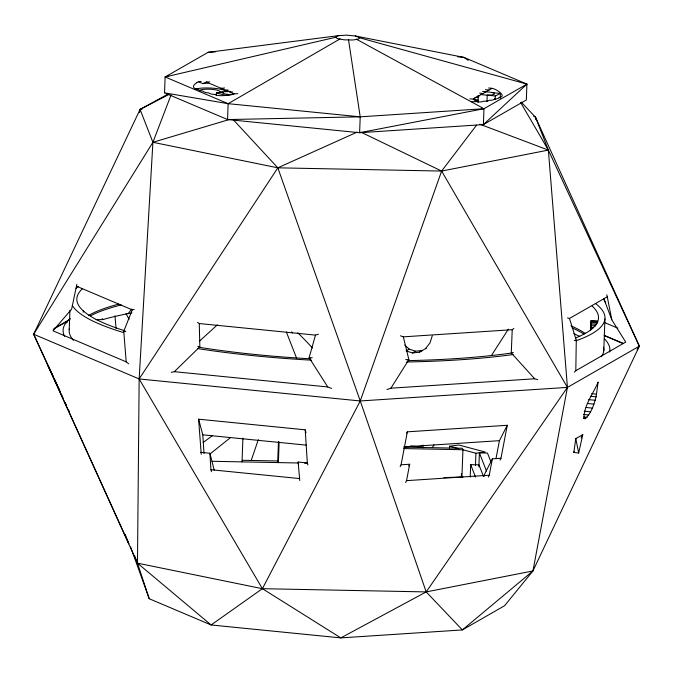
<?xml version="1.0" encoding="UTF-8"?>
<svg xmlns="http://www.w3.org/2000/svg" width="673" height="673" viewBox="0 0 673 673"><rect width="100%" height="100%" fill="white"/><g stroke="black" fill="none" stroke-linecap="round" stroke-linejoin="round"><path stroke-width="1.01" d="M535.498 119.323L535.515 117.228L521.222 102.103M128.636 363.815L126.188 361.838L52.982 330.805L71.624 309.151L76.848 284.275M574.279 372.135L575.81 370.697L576.281 340.168L569.476 318.464L567.507 317.892M591.382 329.29L591.029 320.878L590.465 330.283M69.226 329.728L69.942 310.253M164.54 92.849L165.121 76.966L208.075 52.343L338.67 35.627A11.382 0.505 -5 0 0 346.679 35.105A11.382 0.707 6.8 0 0 355.235 35.955L463.907 57.382L526.925 84.1L526.345 99.974L483.391 124.606L359.626 132.716L227.558 119.558L164.54 92.849L228.139 103.676L360.206 116.833L483.971 108.723L526.925 84.1L359.315 37.688A11.382 0.782 16 0 0 355.235 35.955M216.327 95.574L216.428 92.857L223.083 92.008M359.315 37.688A11.382 3.079 17.6 0 1 356.53 39.278A11.382 4.837 10 0 1 348.521 39.808A11.382 5.039 -3.1 0 1 339.966 38.958L228.139 103.676L227.558 119.558L360.206 116.833L359.626 132.716L483.971 108.723L483.391 124.606L526.925 84.1M242.036 461.88L242.911 438.098M279.135 441.917L278.378 462.595L277.747 460.98L278.471 441.337M422.981 447.89L423.081 445.139L419.834 446.838L410.547 445.863M449.547 448.277L449.623 446.233L458.86 444.996L485.157 452.02L475.92 453.249L462.772 449.741M461.35 475.845L461.426 473.8M461.922 477.3L462.931 449.732L462.359 448.277L404.212 447.133M478.049 102.447L478.318 95.356M470.225 477.09L470.679 464.664L478.957 464.824L483.441 476.282M486.991 101.463L487.218 95.112L495.294 95.995L500.401 93.471L500.241 98.006M475.466 465.548L475.92 453.249M478.882 466.894L479.395 452.912L487.471 453.072L490.836 461.67M495.16 99.621L495.294 95.995M603.774 350.667L604.934 318.901M537.677 379.622L534.665 378.773L511.27 352.938L512.229 329.711L513.903 328.449M596.076 396.851L598.129 382.045C593.342 393.705 584.282 404.624 583.886 417.731L584.458 418.741L585.518 418.589C591.365 412.877 594.04 404.591 596.076 396.851L590.406 396.288M573.817 452.492L575.794 438.636L582.784 434.632L578.687 452.979L573.817 452.492L574.372 451.381M83.149 312.213L83.452 310.876L83.73 311.582M139.488 112.526L140.068 109.43L168.343 93.9M130.604 546.913L149.221 598.734L211.112 624.973L340.824 637.895L462.376 629.928L504.565 605.742L532.932 570.956L567.44 387.387L548.36 150.096L535.515 117.228L533.681 116.202M400.141 466.633L401.066 464.807L407.35 431.83L507.257 425.286L500.973 458.254L500.047 460.088M405.6 482.482L406.542 480.648L409.664 464.244L401.066 464.807M484.072 476.434L484.467 474.372L492.384 458.818L500.973 458.254M488.32 477.064L489.254 475.222L492.384 458.818M495.976 458.624L499.425 440.672L507.257 425.286M331.604 388.405L327.759 386.958L309.117 357.683L315.477 335.112L318.43 334.195M432.251 335.835L430.005 342.919L425.471 348.673M251.189 460.551L258.297 439.679M171.068 94.927L152.914 142.297L33.65 334.229L137.485 563.166L149.221 598.734M126.188 361.838L123.765 331.251L132.278 309.849L134.28 309.429M597.153 321.324L591.029 320.878M50.879 371.345L33.65 334.229L140.068 109.43L169.007 94.439M233.001 119.399L277.823 167.829L360.257 400.965L426.194 591.92L462.376 629.928L532.932 570.956L639.35 346.166L535.515 117.228M581.102 437.98L582.784 434.632M406.425 433.639L407.35 431.83M408.73 466.069L409.664 464.244M637.129 349.733L639.35 346.166L548.36 150.096L520.641 102.532M386.967 389.541L390.904 388.195L408.873 359.643L403.337 336.845L400.427 335.81M432.318 447.528L434.018 444.878M491.349 355.647L508.376 329.147M476.577 125.144L441.623 171.06L360.257 400.965L262.394 588.69L211.112 624.973L137.485 563.166L134.465 555.427M128.114 313.61L131.874 308.941M171.27 372.312L174.341 371.673L199.839 346.797L199.275 323.545L197.559 322.359M199.494 341.127L217.329 324.882M210.338 453.711L230.048 437.963M203.221 442.405L212.104 435.919M419.329 352.198L422.417 350.423L415.603 351.205L409.15 349.102L406.063 350.877L412.515 352.972L419.329 352.198L426.261 348.219M54.58 328.214L69.925 319.414M53.234 329.29L67.367 321.189M469.847 98.855A16.211 3.205 2.1 0 0 473.321 99.066L492.14 88.298A16.211 3.205 2.1 0 0 488.623 87.995M471.428 101.741A16.211 3.205 2.1 0 0 475.811 101.581L478.04 100.302A17.086 4.618 17.6 0 1 474.246 99.343L473.321 99.066M412.515 352.972L415.603 351.205M569.476 318.464L607.273 296.801L606.743 294.808M575.81 370.697L625.705 342.094L611.816 319.793L603.765 298.484M639.35 346.166L567.44 387.387L426.194 591.92L340.824 637.895L262.394 588.69L137.485 563.166L139.151 378.949L152.914 142.297L140.068 109.43L142.121 109.026M357.144 132.118L277.823 167.829L139.151 378.949L262.394 588.69L426.194 591.92L532.932 570.956M209.715 81.904A16.211 3.205 2.1 0 0 206.392 82.056L206.031 82.199A17.422 5.434 -12.5 0 0 202.817 83.645L198.375 81.761A17.212 5.367 -12.5 0 0 196.667 82.745M229.274 119.533L152.914 142.297L277.823 167.829L441.623 171.06L548.36 150.096L479.807 124.211M228.139 103.676L165.121 76.966L335.894 37.225A11.382 1.253 -12.9 0 1 338.67 35.627M165.121 76.966L168.149 76.343M511.27 352.938L513.306 352.534M574.254 340.572L576.281 340.168M231.403 94.683L225.699 95.406L216.428 92.857M96.054 319.658L102.868 319.591A273.516 54.059 2.1 0 1 131.883 312.886M215.41 51.855L208.075 52.343L211.204 52.536M403.337 336.845L512.229 329.711M390.904 388.195L534.665 378.773M403.682 446.948L499.425 440.672M406.542 480.648L489.254 475.222M443.961 477.62L463.049 476.955M494.386 99.04L495 99.032A15.672 4.24 17.6 0 0 498.828 97.577C508.132 96.584 495.791 88.844 492.485 88.441M494.428 99.04L494.47 99.04A15.672 4.24 17.6 0 1 490.693 100.243A15.967 4.316 17.6 0 1 489.33 100.235A15.681 4.24 17.6 0 1 485.822 101.202A16.017 4.332 17.6 0 1 483.66 101.152A15.689 4.24 17.6 0 1 480.421 101.901A16.169 4.375 17.6 0 1 475.811 101.581M591.18 320.979L597.439 321.097L597.632 322.712M590.877 321.307L593.998 321.366M591.306 321.585L597.557 321.711M591.407 322.653L597.641 322.779M591.466 324.092L596.648 324.193M591.483 325.774L595.613 325.858M591.449 327.558L593.519 327.6M309.117 357.683L312.264 357.742M405.726 359.584L408.873 359.643M403.741 448.571L462.931 449.732M242.44 460.282L277.747 460.98M212.096 461.291L298.248 462.99M304.524 463.117L307.662 463.175M457.665 56.759L463.907 57.382L468.24 60.343M199.275 323.545L315.477 335.112M591.685 393.68L596.404 394.151M588.614 399.619L595.235 400.275M587.697 403.514L593.956 404.137M586.107 407.476L592.341 408.099M584.29 411.195L590.532 411.817M174.341 371.673L327.759 386.958M583.626 414.475L588.69 414.972M583.878 416.991L586.965 417.302M583.466 418.387L585.518 418.589M201.244 454.309L198.602 419.195L305.214 429.82L306.005 432.747M198.602 419.195L202.8 434.825L306.282 445.131M200.714 452.34L209.892 453.249L214.199 470.082M299.746 480.514L298.156 462.04L307.334 462.957L307.864 464.934M209.892 453.249L210.943 469.737L299.216 478.528M492.333 92.588L500.401 93.471M123.765 331.251L125.817 331.671M197.786 346.376L199.839 346.797M449.623 446.233L458.725 448.664M573.884 333.682L579.806 336.416M206.392 82.056L234.103 93.808A16.211 3.205 2.1 0 0 237.762 93.673M604.379 322.476L617.864 328.197M604.245 335.364L623.484 343.516M604.312 335.6L623.265 343.634M76.831 286.345L132.278 309.849M33.65 334.229L139.151 378.949L360.257 400.965L567.44 387.387L441.623 171.06L360.938 132.16M356.53 39.278L483.971 108.723M404.683 345.039L409.15 349.102M312.508 348.034L311.019 346.427A35.93 2.97 46.5 0 0 297.777 332.782M102.178 318.623L102.952 319.549M125.994 313.719L129.115 319.195M603.992 299.771L605.742 302.858M51.762 373.246L53.529 377.057M54.412 378.958L57.062 384.67M57.945 386.571L59.712 390.382M60.326 392.098L48.002 365.532L128.888 543.877L125.178 534.387M61.209 393.991L62.968 397.793M65.172 402.53L66.492 405.382M68.696 410.126L69.571 412.019M479.395 452.912L486.486 471.058M470.679 464.664L475.533 477.081M286.361 331.982L296.625 358.246M298.156 462.04L298.694 464.017M210.943 469.737L211.473 471.723M575.794 438.636L578.687 452.979M607.273 296.801L611.816 319.793M348.521 39.808L360.206 116.833M114.974 315.881L116.067 328.449M305.214 429.82L307.334 462.957M202.8 434.825L204.02 453.56M603.563 347.243A267.501 52.873 2.1 0 1 601.368 356.69M73.416 340.319A267.501 52.873 2.1 0 1 69.437 328.441M595.403 303.464A267.501 52.873 2.1 0 1 576.113 340.748M513.154 354.528A267.501 52.873 2.1 0 1 406.585 361.981M311.414 360.156A267.501 52.873 2.1 0 1 197.719 348.58M123.723 332.613A267.501 52.873 2.1 0 1 72.297 305.475M76.066 288.322A267.501 52.873 2.1 0 1 78.194 286.555M88.575 315.41A261.015 51.594 2.1 0 1 118.742 304.103M570.94 325.825A261.015 51.594 2.1 0 1 585.518 333.598M592.164 306.08A261.015 51.594 2.1 0 1 575.676 337.939M511.825 352.997A261.015 51.594 2.1 0 1 407.905 360.627M310.539 358.818A261.015 51.594 2.1 0 1 199.141 347.293M124.917 330.805A261.015 51.594 2.1 0 1 82.409 288.81M90.687 315.721A261.015 51.594 2.1 0 1 121.283 304.919M572.151 327.877A261.015 51.594 2.1 0 1 583.945 334.102M66.854 322.88A122.57 41.877 77.7 0 1 67.35 321.147M64.65 336.374A273.575 54.076 2.1 0 1 70.253 318.514M604.463 338.898A273.575 54.076 2.1 0 1 609.671 352.029M233.724 94.514A8.11 1.598 2.1 0 1 222.561 93.025A8.11 1.598 2.1 0 1 230.048 91.318M485.418 91.865A8.11 1.598 2.1 0 1 494.15 94.27A8.11 1.598 2.1 0 1 480.808 94.439M339.966 38.958A11.382 3.55 -12.5 0 1 335.886 37.225M473.287 99.57A10.129 2.002 2.1 0 1 474.171 99.284A12.568 2.482 2.1 0 1 473.708 98.62M474.827 97.619A12.568 2.482 2.1 0 1 478.84 96.786M485.435 89.694A16.211 3.205 2.1 0 1 488.993 90.022M477.822 96.012A16.211 3.205 2.1 0 1 478.84 95.936M499.618 97.703A16.211 3.205 2.1 0 1 500.249 97.922M482.591 91.402A16.211 3.205 2.1 0 1 486.024 91.78M479.706 93.11A16.211 3.205 2.1 0 1 482.903 93.572M478.04 100.302A16.211 3.205 2.1 0 1 474.322 100.294M234.061 93.766A16.354 5.106 -12.5 0 1 214.998 94.498M215.183 94.43A15.715 4.904 -12.5 0 1 208.84 92.924A15.681 4.896 -12.5 0 1 203.111 91.166A15.681 4.896 -12.5 0 1 197.997 89.164M232.479 91.881A16.211 3.205 2.1 0 1 229.888 92.016M228.105 89.98A16.211 3.205 2.1 0 1 225.522 90.165M225.531 91.267A16.211 3.205 2.1 0 1 227.381 91.797M195.002 89.257A16.211 3.205 2.1 0 1 213.434 88.222A16.211 3.205 2.1 0 1 225.716 91.856M224.538 87.978A16.211 3.205 2.1 0 1 221.089 88.289M222.973 92.529A10.129 2.002 2.1 0 0 219.634 91.646A10.129 2.002 2.1 0 0 210.556 89.24A10.129 2.002 2.1 0 0 199.519 90.527M199.629 91.276A10.129 2.002 2.1 0 1 199.477 91.107M197.896 89.223A16.068 5.014 -12.5 0 1 196.735 82.754M198.375 81.761A16.211 3.205 2.1 0 1 201.168 81.425M202.817 83.645A16.211 3.205 2.1 0 1 208.134 83.149M292.62 332.942A40.624 3.357 46.5 0 1 291.645 331.89"/></g></svg>
